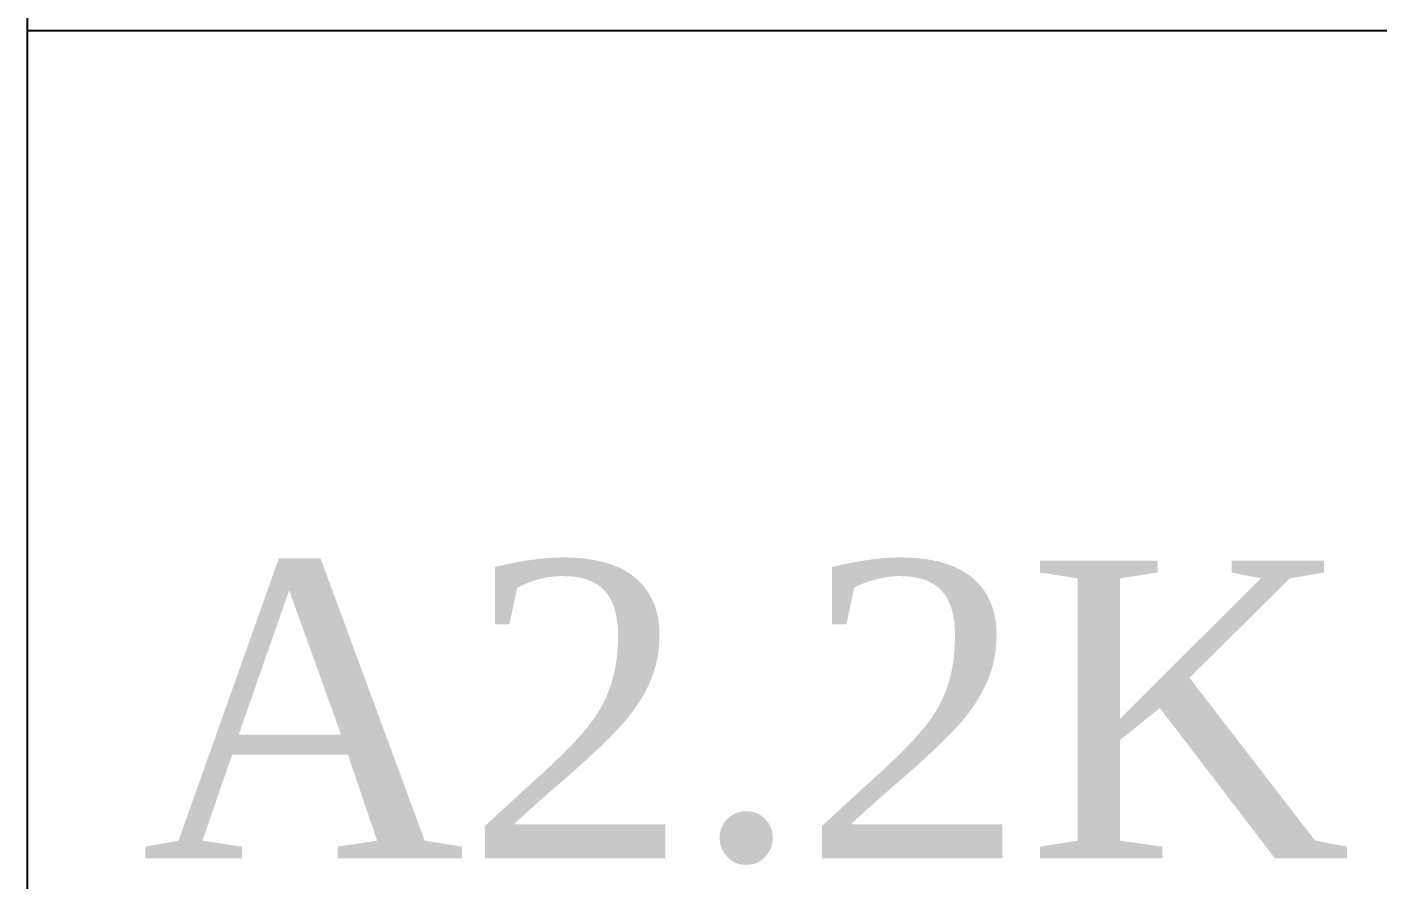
# Model space of a CAD drawing. Header units: feet. Extents: x 74374 to 92081, y 43964 to 65389.
# Drawn here: x 85933 to 86614, y 58713 to 59143 of the extents above; entities that cross this region are included whole.
import ezdxf
from ezdxf.enums import TextEntityAlignment as Align

# ---------------------------------------------------------------- set-up
doc = ezdxf.new("R2010")
doc.units = ezdxf.units.FT
doc.header["$MEASUREMENT"] = 0
doc.layers.add('Khung', color=7, linetype='Continuous')
doc.styles.add('PEC_TIMENEW', font='times.ttf')

msp = doc.modelspace()

# ---------------------------------------------------------------- linework, layer by layer
at = {"layer": 'Khung', "color": 2}
msp.add_lwpolyline([(85933.00275802444, 59983.40874277589), (85933.00275802444, 58383.40874277589), (88229.00275802444, 58383.40874277589), (88229.00275802444, 59983.40874277589)], close=True, dxfattribs=at)
at = {"layer": 'Khung'}
msp.add_lwpolyline([(85933.00275802444, 58383.40874277589), (87039.00275802444, 58383.40874277589), (87039.00275802444, 59141.40874277589), (85933.00275802444, 59141.40874277589)], close=True, dxfattribs=at)

# ---------------------------------------------------------------- texts
at = {"layer": 'Khung', "style": 'PEC_TIMENEW'}
msp.add_text('A2.2K', height=150, dxfattribs=at).set_placement((86295.58998524457, 58724.3016589878), align=Align.CENTER)

doc.saveas('drawing.dxf')
